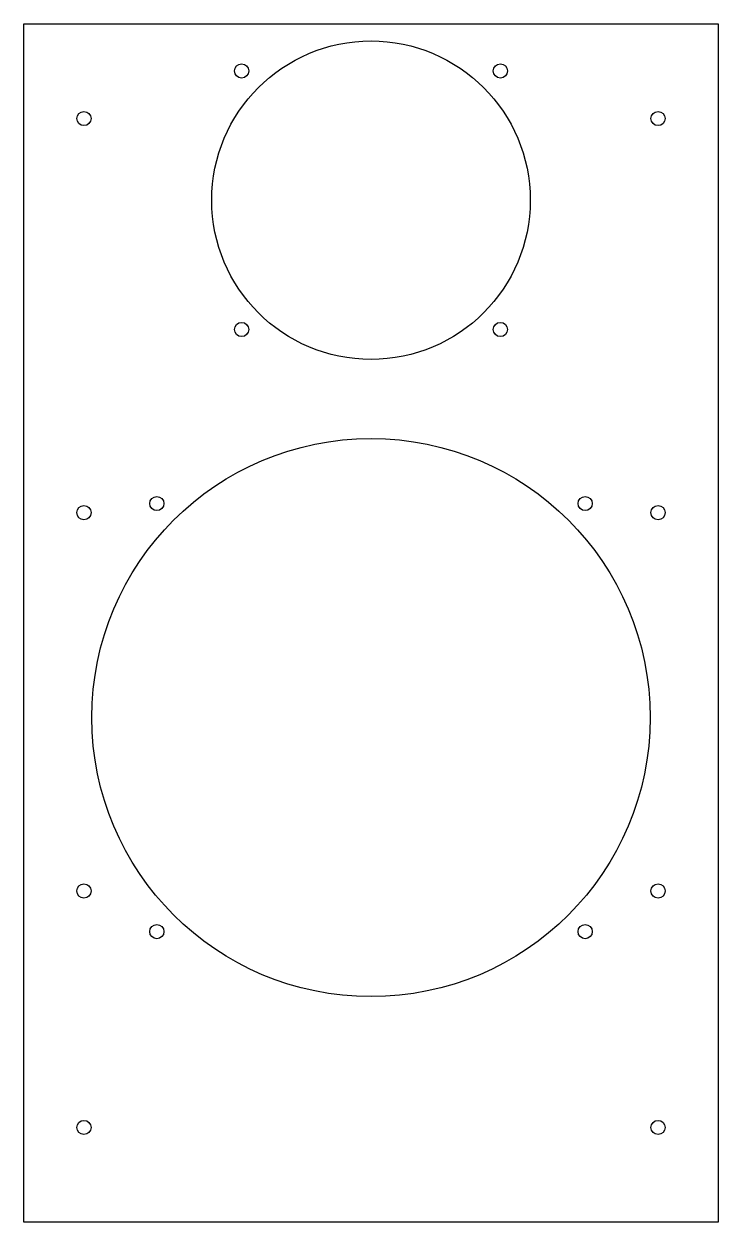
# Model space of a CAD drawing. Header units: millimetres. Extents: x 0 to 220, y 0 to 380.
import ezdxf

# ---------------------------------------------------------------- set-up
doc = ezdxf.new("R2010")
doc.units = ezdxf.units.MM

msp = doc.modelspace()

# ---------------------------------------------------------------- linework, layer by layer
for p, q in [((0, 0), (0, 380)), ((0, 380), (220, 380)), ((220, 380), (220, 0)), ((220, 0), (0, 0))]:
    msp.add_line(p, q)
for centre, radius in [((110, 324.1), 50.5), ((68.99, 365.11), 2.25), ((151.01, 365.11), 2.25), ((19, 350), 2.25), ((201, 350), 2.25), ((68.99, 283.09), 2.25), ((151.01, 283.09), 2.25), ((110, 160), 88.5), ((42.12, 227.88), 2.25), ((177.88, 227.88), 2.25), ((19, 225), 2.25), ((201, 225), 2.25), ((19, 105), 2.25), ((201, 105), 2.25), ((42.12, 92.12), 2.25), ((177.88, 92.12), 2.25), ((19, 30), 2.25), ((201, 30), 2.25)]:
    msp.add_circle(centre, radius)

doc.saveas('drawing.dxf')
